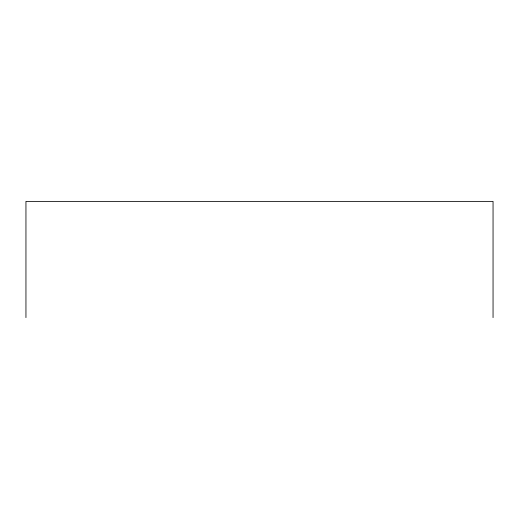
<?xml version="1.0" encoding="UTF-8"?>
<svg xmlns="http://www.w3.org/2000/svg" width="519" height="519" viewBox="0 0 519 519"><rect width="100%" height="100%" fill="white"/><g stroke="black" fill="none" stroke-linecap="round" stroke-linejoin="round"><path stroke-width="0.78" d="M493.05 317.615L493.05 201.385L25.95 201.385L25.95 317.615"/></g></svg>
